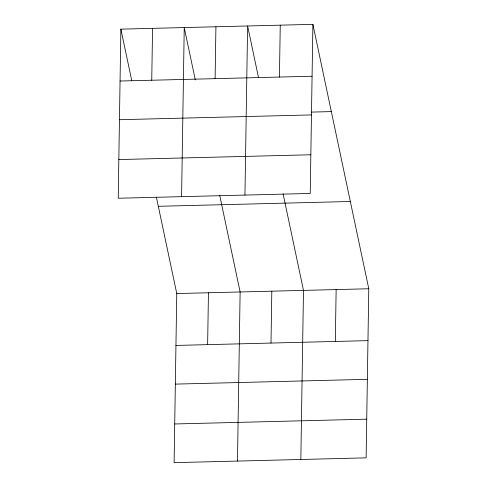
<?xml version="1.0" encoding="UTF-8"?>
<svg xmlns="http://www.w3.org/2000/svg" width="487" height="487" viewBox="0 0 487 487"><rect width="100%" height="100%" fill="white"/><g stroke="black" fill="none" stroke-linecap="round" stroke-linejoin="round"><path stroke-width="0.73" d="M120.873 29.147L118.219 198.239L310.237 193.449L312.891 24.35L120.873 29.147L131.788 80.769M151.743 80.233L152.559 28.356M156.357 197.022L176.763 293.551L174.109 462.65L366.127 457.853L368.781 288.761L312.891 24.35M181.584 196.663L184.238 27.564L195.305 79.917M207.632 344.644L208.448 292.76M215.108 78.65L215.924 26.773M237.473 461.067L240.128 291.969L219.728 195.439M244.949 195.08L247.609 25.981L258.518 77.603M270.997 343.061L271.813 291.177M279.435 77.043L280.25 25.166M300.838 459.484L303.492 290.386L283.093 193.856M335.324 341.454L336.14 289.57M120.058 81.025L312.076 76.234M311.601 112.095L331.337 111.602M119.455 119.705L311.467 114.914M118.828 159.559L310.846 154.769M158.324 206.299L350.336 201.502M176.763 293.551L368.781 288.761M175.947 345.435L367.965 340.638M175.344 384.115L367.356 379.318M174.717 423.97L366.729 419.173"/></g></svg>
